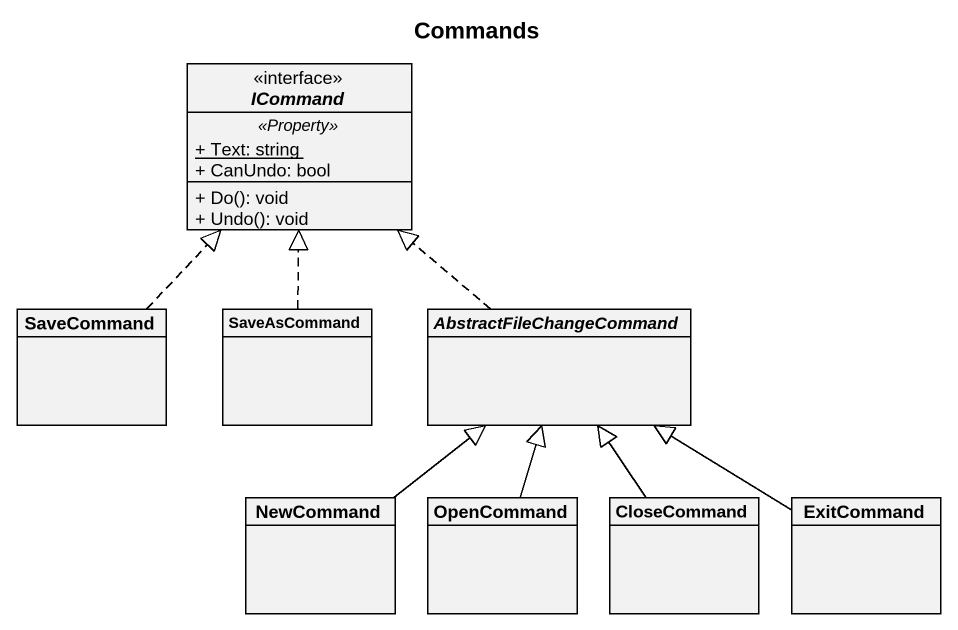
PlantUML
@startuml
title Commands
hide circle
hide empty members
skinparam classAttributeIconSize 0
interface ICommand <<interface>> {
  .. <<Property>> ..
  {static} + Text: string
  + CanUndo: bool
  --
  + Do(): void
  + Undo(): void
}
class SaveCommand
class SaveAsCommand
abstract class AbstractFileChangeCommand
class NewCommand
class OpenCommand
class CloseCommand
class ExitCommand
SaveCommand .up.|> ICommand
SaveAsCommand .up.|> ICommand
AbstractFileChangeCommand .up.|> ICommand
NewCommand -up-|> AbstractFileChangeCommand
OpenCommand -up-|> AbstractFileChangeCommand
CloseCommand -up-|> AbstractFileChangeCommand
ExitCommand -up-|> AbstractFileChangeCommand
@enduml
